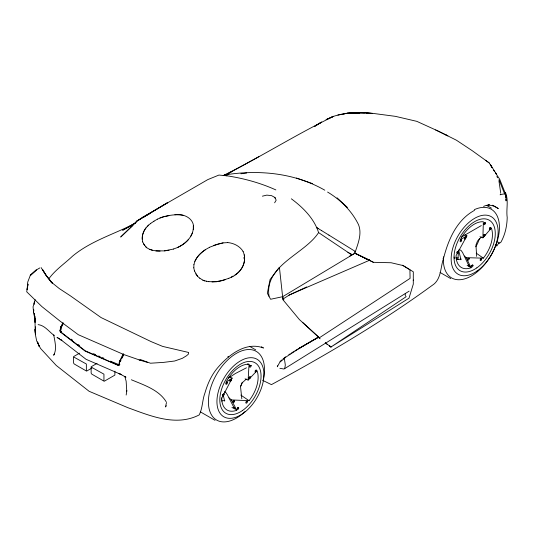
<?xml version="1.0" encoding="UTF-8"?>
<svg xmlns="http://www.w3.org/2000/svg" width="534" height="534" viewBox="0 0 534 534"><rect width="100%" height="100%" fill="white"/><g stroke="black" fill="none" stroke-linecap="round" stroke-linejoin="round"><path stroke-width="0.8" d="M406.234 296.637L330.96 347.013L408.991 298.192L413.289 284.128L413.303 271.799L403.237 265.598L391.162 262.748L373.42 262.314L354.89 253.249L282.653 296.69L270.604 299.274L267.334 293.246L270.07 279.516L279.416 267.314L282.8 298.366L282.733 297.812M35.478 329.865L35.451 326.808M193.281 225.722C193.782 230.875 191.746 235.928 188.255 239.673A29.997 22.114 -8.8 0 1 177.749 247.369M193.308 229.54C195.464 218.953 183.856 213.186 174.865 214.761M34.97 316.188L35.191 332.261L35.564 334.478L35.01 329.291L35.364 334.524L36.706 341.006L40.537 348.428L56.224 365.436L89.091 391.275L127.84 407.676C150.234 415.812 176 426.893 199.162 414.938C202.733 408.196 202.246 399.973 204.989 392.844C207.599 383.819 211.471 375.055 217.592 367.846C228.445 355.103 245.794 341.239 263.489 348.008L261.34 346.766M479.953 236.722L482.896 237.83L483.35 221.75A25.745 14.865 -60 0 0 460.301 239.746L466.91 235.848L464.834 234.88M193.835 267.808L193.902 264.544M221.603 399.405L221.683 397.85M142.238 239.119C141.977 232.744 145.702 226.983 150.768 223.392M166.495 402.462L165.493 407.001L166.388 405.727M245.073 378.846L248.13 380.095L249.038 364.275L247.489 363.988M33.702 309.96L33.569 312.17L35.244 321.027L34.236 313.304L35.03 322.402L35.017 320.841M33.755 309.76L33.569 312.17L33.048 306.85L35.191 299.687M34.203 304.146L34.396 301.743L34.176 304.006M456.356 259.324A21.4 12.355 -60 0 0 457.825 259.584L458.599 251.2M443.454 258.63L443.527 258.276L443.026 259.07L443.46 258.563M119.87 364.682L118.241 365.43L85.193 351.152L60.469 332.075L59.955 330.906L60.596 327.569L62.738 323.117M60.803 327.636L61.03 326.561L60.142 330.846L60.796 331.961L85.286 350.831L109.891 361.585L117.974 364.969L118.808 364.715L119.469 361.505L123.18 353.975M119.162 365.089L119.796 361.752L123.641 353.935M126.171 395.033L126.805 390.614M324.805 190.204C294.521 172.796 258.676 169.512 224.694 174.932L224.587 175.379L224.761 174.965M442.933 260.272C440.443 269.009 440.83 280.13 432.073 285.47C381.216 322.576 326.728 354.616 271.432 384.627L262.741 380.388M277.567 365.763L277.3 366.765L279.689 362.419L285.877 357.092L300.502 347.567L318.564 337.181L302.718 322.529M443.761 257.528C448.54 239.092 456.964 219.861 474.512 210.343M193.962 264.577L194.837 261.346L196.532 258.209A29.997 19.331 -16.4 0 1 205.47 249.612L209.495 247.342M402.376 265.198L409.918 269.777L410.085 278.368L319.432 337.748L299.407 319.572L282.579 299.307L289.588 294.821L369.715 260.171L354.89 253.249L355.39 251.521C358.241 242.97 362.045 233.692 358.554 224.734C351.866 210.977 340.619 199.87 327.582 192.046M279.903 368.306L283.941 369.027L284.675 368.62L285.323 365.096L284.308 358.114M413.296 280.53L413.296 280.003M61.624 326.962L60.843 330.439L59.955 330.906M120.504 361.344L120.938 360.337M60.916 327.369L63.179 322.796M61.79 326.588L63.186 323.704M190.645 236.462L192.34 233.078M229.206 376.684L232.143 378.112L221.73 398.244A25.745 14.865 -60 0 0 236.776 410.266L231.396 399.926L229.046 397.843M143.686 217.051L149.814 213.593M121.939 358.234L123.721 354.876M194.903 261.386L196.599 258.249A29.997 19.331 -16.4 0 1 205.537 249.652M466.91 235.848L456.043 255.719A25.745 14.865 -60 0 0 471.088 267.734L466.162 257.662L464.433 255.993M274.63 202.8L276.158 200.19L274.997 197.513L271.512 195.624L266.813 195.124L262.394 196.172M54.575 353.768L53.667 355.237C57.178 349.149 54.788 341.493 53.767 334.965L54.134 335.425C48.888 331.681 44.969 325.473 38.101 324.605M500.124 194.85L500.812 193.769M226.009 383.138L226.723 382.431L227.297 382.658A1.068 0.614 -60 0 1 226.456 384.3A1.068 0.614 -60 0 1 226.009 383.138L227.17 382.471M229.94 380.248L230.648 379.541L231.229 379.767A1.068 0.614 -60 0 1 230.388 381.409A1.068 0.614 -60 0 1 229.94 380.248L231.095 379.581M222.718 394.693L223.432 393.985L224.006 394.212A1.068 0.614 -60 0 1 223.165 395.854A1.068 0.614 -60 0 1 222.718 394.693L223.879 394.025M249.778 366.01L250.486 365.296L251.067 365.523A1.068 0.614 -60 0 1 250.733 366.771A1.068 0.614 -60 0 1 249.778 367.132A1.068 0.614 -60 0 1 249.778 366.01L250.933 365.336M233.238 401.314L233.945 400.607L234.526 400.834A1.068 0.614 -60 0 1 233.685 402.476A1.068 0.614 -60 0 1 233.238 401.314L234.393 400.647M249.084 377.565L249.792 376.857L250.373 377.084A1.068 0.614 -60 0 1 249.532 378.726A1.068 0.614 -60 0 1 249.084 377.565L250.239 376.897M255.265 370.83L255.973 370.122L256.554 370.349A1.068 0.614 -60 0 1 256.22 371.591A1.068 0.614 -60 0 1 255.265 371.951A1.068 0.614 -60 0 1 255.265 370.83L256.42 370.162M237.363 408.303L238.071 407.596L238.651 407.822A1.068 0.614 -60 0 1 237.81 409.465A1.068 0.614 -60 0 1 237.363 408.303L238.524 407.636M246.047 401.995L246.755 401.288L247.335 401.515A1.068 0.614 -60 0 1 247.002 402.763A1.068 0.614 -60 0 1 246.047 403.117A1.068 0.614 -60 0 1 246.047 401.995L247.202 401.328M460.295 240.594L461.002 239.886L461.583 240.113A1.068 0.614 -60 0 1 460.742 241.755A1.068 0.614 -60 0 1 460.295 240.594L461.449 239.926M464.567 237.904L465.274 237.196L465.855 237.423A1.068 0.614 -60 0 1 465.014 239.065A1.068 0.614 -60 0 1 464.567 237.904L465.721 237.236M457.004 252.148L457.711 251.441L458.292 251.668A1.068 0.614 -60 0 1 457.451 253.31A1.068 0.614 -60 0 1 457.004 252.148L458.159 251.481M484.058 223.466L484.772 222.751L485.346 222.978A1.068 0.614 -60 0 1 485.019 224.227A1.068 0.614 -60 0 1 484.058 224.587A1.068 0.614 -60 0 1 484.058 223.466L485.219 222.791M467.864 258.97L468.572 258.256L469.152 258.483A1.068 0.614 -60 0 1 468.311 260.131A1.068 0.614 -60 0 1 467.864 258.97L469.019 258.296M483.711 235.22L484.418 234.506L484.999 234.733A1.068 0.614 -60 0 1 484.158 236.382A1.068 0.614 -60 0 1 483.711 235.22L484.865 234.546M489.551 228.285L490.259 227.577L490.839 227.804A1.068 0.614 -60 0 1 490.506 229.053A1.068 0.614 -60 0 1 489.551 229.406A1.068 0.614 -60 0 1 489.551 228.285L490.706 227.618M471.649 265.758L472.356 265.051L472.937 265.278A1.068 0.614 -60 0 1 472.096 266.92A1.068 0.614 -60 0 1 471.649 265.758L472.804 265.091M480.326 259.451L481.034 258.743L481.615 258.97A1.068 0.614 -60 0 1 481.281 260.218A1.068 0.614 -60 0 1 480.326 260.572A1.068 0.614 -60 0 1 480.326 259.451L481.488 258.783M495.138 244.979L496.84 245.894L499.203 242.436L497.661 242.176M145.915 227.864C142.932 231.789 141.323 237.076 142.712 241.929M291.344 198.808C302.911 207.399 314.159 218.499 318.584 232.59C304.774 254.111 264.17 265.244 269.029 296.297M49.195 278.307C55.676 269.583 64.788 263.509 72.591 256.106C91.007 240.794 114.476 234.126 135.416 223.172M482.896 237.83L491.353 228.138A25.745 14.865 -60 0 1 483.35 258.156L466.162 257.662M248.13 380.095L257.041 370.669A25.745 14.865 -60 0 1 249.038 400.687L231.396 399.926M147.19 226.57L148.652 225.074M481.488 237.016L477.469 241.088L475.961 244.972L476.648 256.387M119.469 361.505L120.23 360.744L119.583 361.238M354.649 252.355L355.457 251.561L328.904 235.1M137.512 220.722L120.684 237.036L132.959 225.368M246.341 379.06L242.049 382.971L240.54 386.863L241.822 398.865M279.95 361.511L281.818 359.969M283.06 358.941L285.557 356.886M226.209 382.831L227.297 382.658M249.979 365.697L251.067 365.523M222.918 394.379L224.006 394.212M249.285 377.251L250.373 377.084M237.563 407.989L238.651 407.822M460.495 240.287L461.583 240.113M484.258 223.152L485.346 222.978M457.204 251.834L458.292 251.668M489.751 227.971L490.839 227.804M483.911 234.907L484.999 234.733M468.064 258.656L469.152 258.483M235.027 274.937C241.962 270.731 245.773 262.888 244.232 254.811M135.689 222.738L134.381 223.686L135.629 222.865M228.585 377.999L235.394 373.506L246.481 367.806M499.056 243.471L500.919 242.182C505.111 234.72 507.006 226.056 507.207 217.552C505.992 209.248 508.849 200.684 505.504 192.587L505.831 197.573M150.701 223.352L153.992 221.216M232.143 378.112L225.989 382.277A25.745 14.865 -60 0 1 249.038 364.275M143.92 216.597L142.725 217.391L144.107 216.717M288.861 354.676L290.209 353.822M291.557 352.961L293.58 351.679M294.928 350.818L318.564 337.181M284.675 368.62L409.144 291.143M167.482 202.686L136.01 221.57L143.86 216.564L207.839 179.584L218.94 175.059L227.003 175.846L225.615 175.192M167.542 202.726L137.892 220.582M352.874 254.464L353.815 253.897M136.15 222.344L122.653 230.254L132.706 224.874M153.925 221.176L157.383 219.18M318.538 337.001L299.294 348.268L300.502 347.567M461.409 237.083L481.321 225.582M39.816 267.941L36.285 269.977L30.258 275.491L27.741 282.045L27.101 289.655L28.022 284.088L26.7 291.771L41.859 306.563L59.768 320.887L78.278 334.698L123.821 354.563L140.829 360.457M60.469 332.075L61.17 331.667M60.796 331.961L61.503 331.554M79.519 353.174L73.552 356.619L73.552 362.933L74.126 363.928L86.595 371.13L91.895 368.073M74.126 357.226L86.361 364.014L86.361 370.329M97.108 363.327L91.134 366.778L91.134 373.086L91.708 374.08L104.183 381.283L114.877 375.108L114.877 371.163M91.708 367.379L103.943 374.167L103.943 380.482M117.974 364.969L118.681 364.562M118.808 364.715L119.516 364.308M118.241 365.43L118.942 365.022M465.014 237.343L465.855 237.423M230.388 379.694L231.229 379.767M255.713 370.276L256.554 370.349M233.685 400.754L234.526 400.834M480.774 258.897L481.615 258.97M472.096 265.204L472.937 265.278M246.494 401.441L247.335 401.515M231.215 277.113L232.991 276.105M225.021 175.339L258.856 156.682M225.101 175.245L232.15 171.407M223.199 175.579C260.679 157.083 296.096 134.455 333.703 116.299C346.079 112.227 359.482 111.92 372.345 113.482L366.618 113.041M157.323 219.147L163.264 216.884L168.864 215.683M349.717 256.08L351.966 255.005L318.584 232.59M228.786 278.267C239.713 274.79 248.263 262.701 243.037 251.381M288.554 295.402L306.703 286.945M488.63 204.929L489.151 204.689L487.776 205.169L488.37 204.963M209.428 247.302L218.293 243.965L223.078 242.923M159.893 217.859C167.316 215.416 175.546 213.9 183.342 215.382M227.097 174.758L228.465 174.211L226.957 174.805M228.846 278.307L220.595 281.051L212.045 281.959M173.49 249.024L177.815 247.409A29.997 22.114 -8.7 0 0 188.322 239.713M488.276 204.996L489.151 204.689M223.859 175.352L225.862 174.671M213.687 245.406L223.012 242.89L227.738 242.61M225.094 279.769L216.19 281.812L208.787 281.652M173.55 249.058L164.459 250.846M483.557 206.378C488.55 203.921 494.017 205.55 498.309 208.594L492.715 205.183M337.895 115.104L347.254 113.235L361.705 112.661L363.808 112.661L357.566 112.687L371.41 113.181L395.427 116.352L416.807 121.345L438.501 131.224L456.41 140.208L472.25 150.708L489.231 162.957L492.094 167.636M343.529 113.976L347.254 113.235L359.522 113.135L347.254 113.235M457.818 259.584L461.116 259.07M221.523 400.967L224.821 400.453M169.084 250.219L164.525 250.887L155.941 250.873M360.036 112.487L357.98 112.767L362.773 112.581L360.09 112.567M240.881 173.784L246.661 173.009M359.329 112.761L364.982 112.914M160.087 251.107C155.02 251.053 149.133 250.179 145.382 246.554M352.734 254.544L350.518 253.904L347.874 252.242M226.937 175.806C243.731 178.349 260.392 182.922 275.871 189.924M227.671 242.569C233.772 243.09 239.813 246.121 243.097 251.421M500.658 194.543L505.431 193.675L499.677 179.164L495.372 172.829M206.364 281.178L208.854 281.692M206.424 281.211L203.581 280.577L199.736 278.174M224.694 174.932L225.675 175.232M204.829 280.877L202.873 280.163M139.12 359.936L147.431 362.379M296.403 178.029L312.477 183.616M282.693 298.186L283.921 299.828M149.807 249.351L152.504 250.319M140.369 359.536L150.448 363.22L163.624 362.379L174.711 360.997L182.354 358.314L186.586 355.724L188.355 354.175L188.649 352.473L162.65 346.406L151.255 341.673L101.073 317.57L70.314 295.789L59.321 288.594L51.144 282.032L52.359 283.227L46.491 275.978L42.506 269.476L46.491 275.978L51.758 282.646L44.809 273.541L41.131 267.601M131.377 379.774C143.78 384.974 158.858 389.793 166.154 401.722M117.033 363.881L117.787 364.195M110.591 361.178L112.52 361.992M113.168 362.259L116.392 363.614M93.45 353.682L95.686 354.663M98.663 355.964L100.158 356.619M102.395 357.593L103.883 358.247M355.958 253.67L373.42 262.314M435.617 129.962L447.886 135.863L445.169 134.555M354.95 251.3L355.39 251.521M58.853 338.563L59.554 338.916L57.011 337.381L61.871 340.512L60.642 339.584L86.001 359.269L121.225 374.561L118.935 373.453L125.957 377.191L124.849 376.61L126.137 381.189L126.778 391.288M364.308 257.989L366.478 259.083M224.333 391.696L225.728 392.397L227.237 394.546L234.66 408.951L231.963 407.395M458.986 249.398L461.142 250.506L462.651 252.655L469.226 266.573A7.169 4.138 -60 0 0 470.574 267.1M486.447 205.276L491.46 208.167M467.123 265.358L469.226 266.573M440.063 272.447L450.776 278.635M368.38 259.404L369.715 260.171M249.999 346.566L255.726 349.877M200.343 411.847L215.042 420.338M316.842 227.718L321.742 230.688M321.675 230.655L328.971 235.134M316.909 227.751L318.297 228.619M495.439 245.013L496.84 245.894M318.277 336.994L319.432 337.748M240.787 395.053L249.038 400.687M476.201 253.136L483.35 258.156M329.344 345.745L331.007 347L325.453 342.941M146.73 247.749L143.626 244.031M489.231 162.957L485.519 160.213M329.531 345.905L330.96 347.013M71.216 339.163L72.504 340.138M78.284 344.55L79.573 345.525M325.299 342.835L327.035 344.17M199.796 278.214L197.587 276.345L195.738 273.849M318.197 337.061L320.166 338.823M337.067 197.814L347.46 207.506M318.291 337.094L319.178 337.942M233.912 407.462L236.776 410.259M468.311 264.757L471.088 267.734M493.583 170.192L494.477 171.387M495.372 172.582L496.266 173.777M197.653 276.378L194.396 270.912M144.747 245.607L142.645 241.889M496.834 176.54L497.695 177.802M496.707 174.565L490.285 164.445L492.128 167.703M498.99 179.704L504.743 194.222M282.653 296.69L283.394 298.606M243.818 257.622L244.298 258.997M37.947 342.648L39.209 346.493L37.373 341.88M458.739 250.399L460.962 259.771M223.372 395.687L224.667 401.154M193.769 267.774L194.463 270.952M498.923 180.806L500.678 192.714M405.213 293.854L405.373 296.07M505.945 199.235L506.052 200.897L505.932 195.21M274.997 197.513L274.997 198.174M242.343 382.257A21.4 12.355 -60 0 1 240.68 386.009M245.106 411.507A39.656 22.895 -60 0 1 208.554 405.199A39.656 22.895 -60 0 1 239.372 351.826A39.656 22.895 -60 0 1 263.108 380.328M479.399 238.598A21.4 12.355 -60 0 1 475.774 246.795M454.381 258.623A26.64 15.379 -60 0 1 454.2 257.014M474.312 209.668A39.656 22.895 -60 0 1 499.297 230.661A39.656 22.895 -60 0 1 468.752 277.32A39.656 22.895 -60 0 1 443.467 256.794M458.299 257.902A20.672 11.935 -60 0 1 455.836 257.875M228.659 356.772L228.058 356.679L228.659 356.772M30.752 274.943L30.258 275.491L36.285 269.977L30.752 274.943M320.12 122.953L314.566 126.445L321.628 122.032L320.12 122.953M332.081 116.906L326.06 119.649L333.703 116.299L332.081 116.906M242.583 410.459A29.163 16.841 -60 0 0 257.114 364.388A29.163 16.841 -60 0 0 221.59 389.213A29.163 16.841 -60 0 0 242.583 410.459M242.883 413.583A33.228 19.184 -60 0 0 259.437 361.097A33.228 19.184 -60 0 0 218.967 389.373A33.228 19.184 -60 0 0 242.883 413.583M476.809 267.881A29.163 16.841 -60 0 0 491.333 221.81A29.163 16.841 -60 0 0 455.809 246.628A29.163 16.841 -60 0 0 476.809 267.881M477.102 270.998A33.228 19.184 -60 0 0 493.656 218.519A33.228 19.184 -60 0 0 453.186 246.795A33.228 19.184 -60 0 0 477.102 270.998"/></g></svg>
